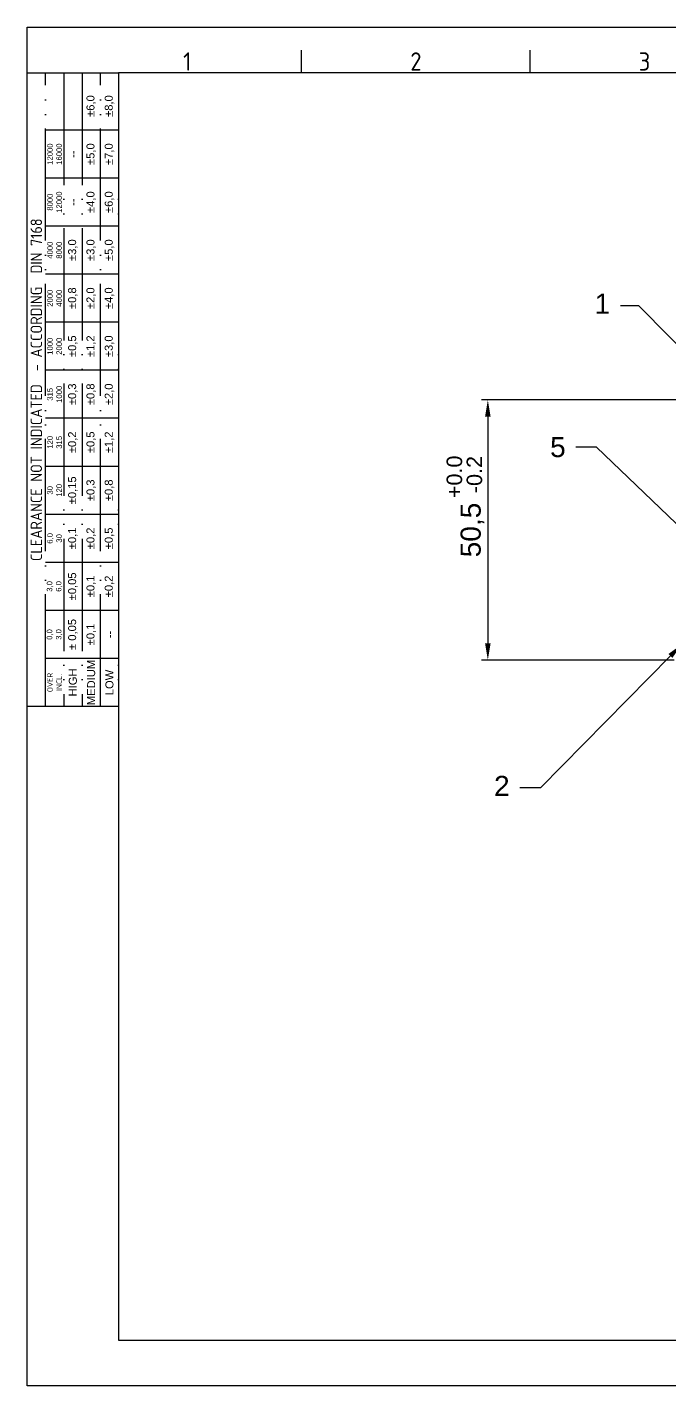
# Model space of a CAD drawing. Header units: millimetres. Extents: x 2626 to 2999, y 1108 to 1371.
# Drawn here: x 2625.9 to 2750.7, y 1107.7 to 1371.4 of the extents above; entities that cross this region are included whole.
import ezdxf
from ezdxf import colors
from ezdxf.entities.mleader import LeaderData, LeaderLine
from ezdxf.enums import TextEntityAlignment as Align
from ezdxf.math import Vec2, Vec3

# ---------------------------------------------------------------- set-up
doc = ezdxf.new("R2010")
doc.units = ezdxf.units.MM
doc.linetypes.add('ACAD_ISO05W100', pattern=[33, 24, -3, 0, -3, 0, -3])
doc.layers.add('AM_5', color=3, linetype='Continuous', lineweight=25)
doc.layers.add('AM_BOR', color=2, linetype='ACAD_ISO05W100', lineweight=35)
doc.styles.add('ACISOTS', font='isocp.shx', dxfattribs={"height": 1})
doc.styles.get("Standard").update_dxf_attribs({"font": 'arial.ttf'})
doc.dimstyles.new('ISO-25', dxfattribs={"dimtxt": 3.9, "dimasz": 3.25, "dimexe": 1.25, "dimexo": 0.625, "dimtad": 1, "dimtxsty": 'Standard', "dimcen": 2.5, "dimadec": 0, "dimazin": 0, "dimtfac": 1, "dimtmove": 0, "dimatfit": 3, "dimfxl": 1, "dimarcsym": 0})

# ---------------------------------------------------------------- blocks, each defined once
blk = doc.blocks.new('A3 ZTL')
for p, q in [((19.57, 280.82), (19.57, 9.78)), ((401.17, 280.82), (19.57, 280.82)), ((19.57, 9.78), (401.17, 9.78))]:
    blk.add_line(p, q)
at = {"layer": 'AM_BOR', "color": 135, "linetype": 'Continuous', "lineweight": 25}
for p, q in [((0, 0), (0, 290.61)), ((0, 290.61), (410.96, 290.61)), ((410.96, 0), (0, 0))]:
    blk.add_line(p, q, dxfattribs=at)
at = {"layer": 'AM_BOR', "color": 135, "lineweight": 25}
for p, q in [((58.71, 280.82), (58.71, 285.71)), ((107.63, 280.82), (107.63, 285.71)), ((3.91, 145.3), (3.91, 280.82)), ((7.83, 280.82), (7.83, 145.3)), ((11.74, 280.82), (11.74, 145.3)), ((15.66, 145.3), (15.66, 280.82)), ((19.57, 268.59), (3.91, 268.59)), ((19.57, 258.32), (3.91, 258.32)), ((19.57, 248.04), (3.91, 248.04)), ((19.57, 237.77), (3.91, 237.77)), ((19.57, 227.5), (3.91, 227.5)), ((19.57, 217.22), (3.91, 217.22)), ((19.57, 206.95), (3.91, 206.95)), ((19.57, 196.67), (3.91, 196.67)), ((19.57, 186.4), (3.91, 186.4)), ((19.57, 176.13), (3.91, 176.13)), ((19.57, 165.85), (3.91, 165.85)), ((19.57, 155.58), (3.91, 155.58))]:
    blk.add_line(p, q, dxfattribs=at)
blk.add_lwpolyline([(19.57, 145.3), (0, 145.3), (0, 280.82), (19.57, 280.82)], close=True, dxfattribs=at)
at = {"layer": 'AM_BOR', "color": 135, "lineweight": 25, "style": 'ACISOTS'}
for s, p in [('1', (34.25, 283.27)), ('2', (83.17, 283.27)), ('3', (132.09, 283.27))]:
    blk.add_text(s, height=3.91, dxfattribs=at).set_placement(p, align=Align.MIDDLE)
at = {"layer": 'AM_BOR', "color": 135, "lineweight": 25, "attachment_point": 5, "rotation": 90}
for s, insert, char_height, width in [('±6,0', (13.7, 273.73), 1.712, 10.274), ('±8,0', (17.61, 273.73), 1.712, 10.274), ('12000\\P16000', (5.87, 263.45), 1.174, 10.274), ('±5,0', (13.7, 263.45), 1.712, 10.274), ('±7,0', (17.61, 263.45), 1.712, 10.274), ('--', (9.78, 263.45), 1.712, 10.274), ('8000\\P12000', (5.87, 253.18), 1.174, 10.274), ('--', (9.78, 253.18), 1.712, 10.274), ('±4,0', (13.7, 253.18), 1.712, 10.274), ('±6,0', (17.61, 253.18), 1.712, 10.274), ('{\\Fisocp.shx|c0;CLEARANCE NOT INDICATED  - ACCORDING  DIN 7168}', (1.96, 213.06), 2.4462, 135.5186), ('4000\\P8000', (5.87, 242.91), 1.174, 10.274), ('±3,0', (9.78, 242.91), 1.712, 10.274), ('±3,0', (13.7, 242.91), 1.712, 10.274), ('±5,0', (17.61, 242.91), 1.712, 10.274), ('2000\\P4000', (5.87, 232.63), 1.174, 10.274), ('±0,8', (9.78, 232.63), 1.712, 10.274), ('±2,0', (13.7, 232.63), 1.712, 10.274), ('±4,0', (17.61, 232.63), 1.712, 10.274), ('1000\\P2000', (5.87, 222.36), 1.174, 10.274), ('±0,5', (9.78, 222.36), 1.712, 10.274), ('±1,2', (13.7, 222.36), 1.712, 10.274), ('±3,0', (17.61, 222.36), 1.712, 10.274), ('315\\P1000', (5.87, 212.08), 1.174, 10.274), ('±0,3', (9.78, 212.08), 1.712, 10.274), ('±0,8', (13.7, 212.08), 1.712, 10.274), ('±2,0', (17.61, 212.08), 1.712, 10.274), ('±0,2', (9.78, 201.81), 1.712, 10.274), ('±0,5', (13.7, 201.81), 1.712, 10.274), ('±1,2', (17.61, 201.81), 1.712, 10.274), ('120\\P315', (5.87, 201.81), 1.174, 10.274), ('30\\P120', (5.87, 191.54), 1.174, 10.274), ('±0,15', (9.78, 191.54), 1.712, 10.274), ('±0,3', (13.7, 191.54), 1.712, 10.274), ('±0,8', (17.61, 191.54), 1.712, 10.274), ('±0,1', (9.78, 181.26), 1.712, 10.274), ('±0,2', (13.7, 181.26), 1.712, 10.274), ('±0,5', (17.61, 181.26), 1.712, 10.274), ('6,0\\P30', (5.87, 181.26), 1.174, 10.274), ('3,0\\P6,0', (5.87, 170.99), 1.174, 10.274), ('±0,05', (9.78, 170.99), 1.712, 10.274), ('±0,1', (13.7, 170.99), 1.712, 10.274), ('±0,2', (17.61, 170.99), 1.712, 10.274), ('± 0,05', (9.78, 160.71), 1.712, 10.274), ('\\pt4.69206;±0,1', (13.7, 160.71), 1.7123, 10.274), ('0,0\\P3,0', (5.87, 160.71), 1.174, 10.274), ('--', (17.61, 160.71), 1.712, 10.274), ('MEDIUM', (13.7, 150.44), 1.712, 10.274), ('{\\Fisocp.shx|c0;OVER\\PINCL.}', (5.87, 150.44), 1.1742, 10.274), ('HIGH', (9.78, 150.44), 1.712, 10.274), ('LOW', (17.61, 150.44), 1.712, 10.274)]:
    blk.add_mtext(s, dxfattribs=dict(at, insert=insert, char_height=char_height, width=width))
blk = doc.blocks.new('*D19')
at = {"layer": 'AM_5', "color": 0, "lineweight": -2}
for p, q in [((2767.23, 1299.06), (2714.09, 1299.06)), ((2715.34, 1295.81), (2715.34, 1251.81)), ((2751.52, 1248.56), (2714.09, 1248.56))]:
    blk.add_line(p, q, dxfattribs=at)
at = {"layer": 'AM_5', "color": 0}
for points in [[(2714.8, 1295.81), (2715.88, 1295.81), (2715.34, 1299.06)], [(2714.8, 1251.81), (2715.88, 1251.81), (2715.34, 1248.56)]]:
    blk.add_solid(points, dxfattribs=at)
at = {"layer": 'Defpoints', "color": 0}
for p in [(2767.85, 1299.06), (2715.34, 1248.56), (2752.14, 1248.56)]:
    blk.add_point(p, dxfattribs=at)
at = {"layer": 'AM_5', "color": 0, "insert": (2712.37, 1273.81), "char_height": 3.9, "attachment_point": 5, "rotation": 90}
blk.add_mtext('50,5', dxfattribs=at)

msp = doc.modelspace()

# ---------------------------------------------------------------- block references
at = {"linetype": 'ByBlock', "lineweight": 0, "xscale": 0.9075000000000002, "yscale": 0.9075000000000002, "zscale": 0.9075000000000002}
msp.add_blockref('A3 ZTL', (2625.9, 1107.689), dxfattribs=at)

# ---------------------------------------------------------------- texts
at = {"layer": 'AM_5', "char_height": 3, "attachment_point": 1, "rotation": 90}
for s, insert in [('+0.0', (2707.339, 1279.987)), ('-0.2', (2711.225, 1280.965))]:
    msp.add_mtext_dynamic_manual_height_columns(s, width=18.23779, gutter_width=12.5, heights=[0], dxfattribs=dict(at, insert=insert))

# ---------------------------------------------------------------- dimensions: what is measured, and where the dimension line sits
at = {"layer": 'AM_5'}
dim = msp.add_linear_dim(base=(2715.339, 1248.561), p1=(2767.852, 1299.061), p2=(2752.14, 1248.561), angle=90, dimstyle='ISO-25', dxfattribs=at)
dim.commit()
dim.dimension.update_dxf_attribs({"geometry": '*D19', "text_midpoint": (2712.37, 1273.811)})

# ---------------------------------------------------------------- leaders
ml = msp.add_multileader_mtext('Standard', dxfattribs=at)
ml.set_content('1', color=256)
ml.set_leader_properties()
ml.build(insert=Vec2(0, 0))
ml.multileader.update_dxf_attribs({"arrow_head_size": 3.25})
ctx = ml.context
ctx.base_point, ctx.char_height, ctx.arrow_head_size, ctx.plane_origin = Vec3(2735.641, 1317.354), 3.9, 3.25, Vec3(2767.2, 1294.468)
ctx.text_align_type = 2
notes = []
notes.append((ctx, [(0, (1, 1, 0), (2744.63, 1317.354), (-1, 0), 3.552, [(0, [(2767.2, 1294.468)], 0, [])])]))
ctx.mtext.insert, ctx.mtext.alignment, ctx.mtext.flow_direction = Vec3(2739.078, 1319.694), 3, 5
ml = msp.add_multileader_mtext('Standard', dxfattribs=at)
ml.set_content('5', color=256)
ml.set_leader_properties()
ml.build(insert=Vec2(0, 0))
ml.multileader.update_dxf_attribs({"arrow_head_size": 3.25})
ctx = ml.context
ctx.base_point, ctx.char_height, ctx.arrow_head_size, ctx.plane_origin = Vec3(2725.871, 1289.882), 3.9, 3.25, Vec3(2759.186, 1268.054)
ctx.text_align_type = 2
notes.append((ctx, [(0, (1, 1, 0), (2736.457, 1289.882), (-1, 0), 4, [(0, [(2759.186, 1268.054)], 0, [])])]))
ctx.mtext.insert, ctx.mtext.alignment, ctx.mtext.flow_direction = Vec3(2730.457, 1291.865), 3, 5
ml = msp.add_multileader_mtext('Standard', dxfattribs=at)
ml.set_content('2', color=256)
ml.set_leader_properties()
ml.build(insert=Vec2(0, 0))
ml.multileader.update_dxf_attribs({"arrow_head_size": 3.25})
ctx = ml.context
ctx.base_point, ctx.char_height, ctx.arrow_head_size, ctx.plane_origin = Vec3(2714.992, 1223.749), 3.9, 3.25, Vec3(2753.074, 1251.688)
ctx.text_align_type = 2
notes.append((ctx, [(0, (1, 1, 0), (2725.575, 1223.749), (-1, 0), 4, [(0, [(2753.074, 1251.688)], 0, [])])]))
ctx.mtext.insert, ctx.mtext.alignment, ctx.mtext.flow_direction = Vec3(2719.575, 1226.089), 3, 5
for ctx, leaders in notes:
    for number, flags, end, landing, length, lines in leaders:
        leader = LeaderData()
        leader.index, (leader.has_last_leader_line, leader.has_dogleg_vector, leader.attachment_direction) = number, flags
        leader.last_leader_point, leader.dogleg_vector, leader.dogleg_length = Vec3(end), Vec3(landing), length
        for number, points, colour, breaks in lines:
            line = LeaderLine()
            line.index, line.vertices, line.color, line.breaks = number, Vec3.list(points), colors.encode_raw_color(colour), breaks
            leader.lines.append(line)
        ctx.leaders.append(leader)

doc.saveas('drawing.dxf')
